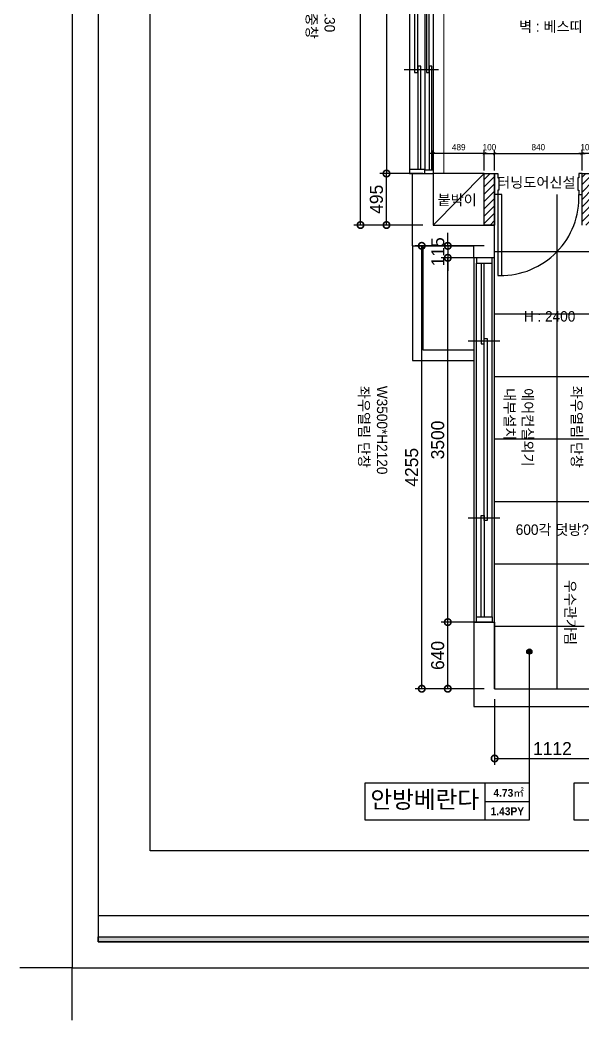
# Model space of a CAD drawing. Header units: millimetres. Extents: x 302328 to 345828, y 111587 to 154829.
# Drawn here: x 302328 to 307729, y 122618 to 132226 of the extents above; entities that cross this region are included whole.
import ezdxf
from ezdxf.enums import TextEntityAlignment as Align

# ---------------------------------------------------------------- set-up
doc = ezdxf.new("R2010")
doc.units = ezdxf.units.MM
doc.header["$LTSCALE"] = 100
doc.header["$PDMODE"] = 3
doc.linetypes.add('HID', pattern=[2.5, 1.5, -1])
doc.layers.get('DEFPOINTS').update_dxf_attribs({"color": 248})
for name, color, linetype in [('0-ELC TEXT', 7, 'Continuous'), ('03-TEXT', 3, 'Continuous'), ('03-WAL NEW', 3, 'Continuous'), ('06-FUR', 6, 'Continuous'), ('06-LIGHT', 4, 'Continuous'), ('07-DIM', 5, 'Continuous'), ('07-DIM WAL', 5, 'Continuous'), ('C-HAT', 251, 'Continuous'), ('C-WALL1', 2, 'Continuous'), ('C-WALL2', 3, 'Continuous'), ('C-WIN', 4, 'Continuous'), ('CO-DO-FR', 7, 'Continuous'), ('CO-DOOR', 8, 'Continuous'), ('F-SYM', 7, 'Continuous'), ('FORM(YOURNAME)-11', 1, 'Continuous')]:
    doc.layers.add(name, color=color, linetype=linetype)
doc.styles.add('HY 울릉도 L', font='')
doc.styles.add('HY울릉도L', font='Expo M.ttf')
doc.styles.add('YOURNAME', font='HY울릉도M.TTF')
doc.styles.add('넥슨고딕', font='NEXONLv1GothicBold.ttf')
doc.styles.add('코레일둥고', font='Korail_Round_Gothic_Medium.ttf')
doc.styles.get('HY 울릉도 L').set_extended_font_data('HY울릉도L')
doc.dimstyles.new('30', dxfattribs={"dimscale": 30, "dimtxt": 2, "dimasz": 1, "dimexe": 1, "dimexo": 1, "dimgap": 1, "dimtad": 1, "dimdec": 0, "dimrnd": 0.05, "dimdsep": 46, "dimlunit": 6, "dimtxsty": 'HY 울릉도 L', "dimblk": 'ARCHTICK', "dimcen": 2.5, "dimdle": 1, "dimclrd": 133, "dimclre": 133, "dimclrt": 30, "dimadec": 0, "dimazin": 0, "dimtfac": 1, "dimtdec": 0, "dimtix": 1, "dimtmove": 2, "dimatfit": 3, "dimldrblk": 'ARCHTICK', "dimfxl": 0, "dimlwd": -1, "dimlwe": -1, "dimarcsym": 0})
doc.dimstyles.new('50', dxfattribs={"dimscale": 50, "dimtxt": 2.5, "dimasz": 2.5, "dimexe": 1.25, "dimexo": 2, "dimtad": 1, "dimdec": 0, "dimtxsty": 'HY울릉도L', "dimblk": 'DOTSMALL', "dimcen": 2.5, "dimclrd": 1, "dimclre": 1, "dimclrt": 2, "dimadec": 0, "dimazin": 0, "dimtfac": 1, "dimtdec": 0, "dimtix": 1, "dimtmove": 0, "dimatfit": 3, "dimldrblk": 'DOTSMALL', "dimfxl": 0, "dimarcsym": 0})

# ---------------------------------------------------------------- blocks, each defined once
blk = doc.blocks.new('FORM-PLAN')
at = {"layer": 'FORM(YOURNAME)-11'}
h = blk.add_hatch(color=256, dxfattribs=at)
h.dxf.hatch_style = 1
h.paths.add_polyline_path([(-71444, 55115), (10556, 55115), (10556, 54915), (-71444, 54915)])
h.paths.add_polyline_path([(-71444, -2085), (10556, -2085), (10556, -2285), (-71444, -2285)])
at = {"layer": 'DEFPOINTS', "color": 158}
blk.add_line((1346, -1285), (-71444, -1285), dxfattribs=at)
for points in [[(-71444, -2285), (10556, -2285), (10556, 55115), (-71444, 55115)], [(-69444, 53115), (-64, 53115), (-64, 1215), (-69444, 1215)]]:
    blk.add_lwpolyline(points, close=True, dxfattribs=at)
at = {"layer": 'DEFPOINTS', "color": 1}
blk.add_lwpolyline([(-72444, -5285), (-72444, -3285), (-74444, -3285)], dxfattribs=at)
at = {"layer": 'FORM(YOURNAME)-11', "color": 250}
blk.add_lwpolyline([(-72444, -3285), (11556, -3285), (11556, 56115), (-72444, 56115)], close=True, dxfattribs=at)
at = {"layer": 'FORM(YOURNAME)-11'}
blk.add_lwpolyline([(-71444, -2085), (10556, -2085), (10556, -2285), (-71444, -2285)], close=True, dxfattribs=at)
at = {"layer": 'FORM(YOURNAME)-11', "color": 3, "style": 'YOURNAME'}
for tag, height, p in [('1', 450, (9905, 18188)), ('2', 450, (9905, 17544)), ('3', 450, (9905, 16257)), ('4', 450, (9905, 14326)), ('5', 515, (9905, 12009)), ('6', 515, (9905, 9757)), ('7', 515, (9905, 7504)), ('8', 515, (9905, 5252)), ('9', 515, (9905, 2999)), ('10', 515, (5655, 811)), ('11', 515, (9905, 747)), ('12', 515, (5655, -1441)), ('13', 515, (9905, -1441))]:
    blk.add_attdef(tag, text='', height=height, dxfattribs=at).set_placement(p, align=Align.MIDDLE_RIGHT)
blk = doc.blocks.new('*U956')
at = {"layer": 'F-SYM', "xscale": 0.2500000000000001, "yscale": 0.2500000000000001, "zscale": 0.2500000000000001}
blk.add_blockref('FORM-PLAN', (320938.8, 123939.3), dxfattribs=at)
blk = doc.blocks.new('FLOORPLAN')
at = {"layer": 'C-WALL1'}
for p, q in [((327287.6, 100594.1), (327287.6, 101289.1)), ((327487.6, 100794.1), (328076.6, 100794.1)), ((328076.6, 100594.1), (328076.6, 100794.1)), ((327287.6, 100594.1), (327876.6, 100594.1)), ((327876.6, 100479.1), (327876.6, 100594.1)), ((328076.6, 100479.1), (328076.6, 100594.1)), ((327876.6, 96979.1), (327876.6, 96169.1)), ((328076.6, 96979.1), (328076.6, 96339.1)), ((328076.6, 96339.1), (329188.6, 96339.1)), ((327876.6, 96169.1), (339782.6, 96169.1))]:
    blk.add_line(p, q, dxfattribs=at)
blk.add_lwpolyline([(327287.6, 101289.1), (327487.6, 101289.1), (327487.6, 100794.1)], dxfattribs=at)
at = {"layer": 'C-WALL2'}
for points in [[(327287.6, 100594.1), (327287.6, 99494.1), (327876.6, 99494.1)], [(327387.6, 100594.1), (327387.6, 99594.1), (327876.6, 99594.1)]]:
    blk.add_lwpolyline(points, dxfattribs=at)
at = {"layer": 'C-WIN'}
for p, q in [((327257.6, 104799.1), (327257.6, 101329.1)), ((327407.6, 104799.1), (327407.6, 101329.1)), ((327487.6, 104804.1), (327487.6, 101324.1)), ((327207.6, 102289.1), (327537.6, 102289.1)), ((327207.6, 102289.1), (327537.6, 102289.1)), ((327901.6, 97029.1), (327901.6, 100429.1)), ((328051.6, 97029.1), (328051.6, 100429.1)), ((328126.6, 99679.1), (327821.6, 99679.1)), ((328126.6, 97979.1), (327821.6, 97979.1))]:
    blk.add_line(p, q, dxfattribs=at)
for points in [[(327337.6, 103869.1), (327307.6, 103869.1), (327307.6, 102259.1), (327337.6, 102259.1)], [(327447.6, 103869.1), (327422.6, 103869.1), (327422.6, 102259.1), (327447.6, 102259.1)], [(328076.6, 96979.1), (328076.6, 100479.1), (327876.6, 100479.1), (327876.6, 96979.1)], [(327901.6, 100479.1), (327901.6, 100429.1), (328051.6, 100429.1), (328051.6, 100479.1)], [(327901.6, 96979.1), (327901.6, 97029.1), (328051.6, 97029.1), (328051.6, 96979.1)]]:
    blk.add_lwpolyline(points, close=True, dxfattribs=at)
for points in [[(327367.6, 101329.1), (327367.6, 102319.1), (327337.6, 102319.1), (327337.6, 101329.1)], [(327472.6, 101324.1), (327472.6, 102319.1), (327447.6, 102319.1), (327447.6, 101324.1)], [(327407.6, 101289.1), (327407.6, 101329.1), (327257.6, 101329.1), (327257.6, 101289.1), (327317.6, 101289.1)], [(327407.6, 101324.1), (327487.6, 101324.1), (327487.6, 101289.1)], [(327946.6, 100429.1), (327946.6, 99654.1), (327976.6, 99654.1), (327976.6, 100429.1)], [(327976.6, 97954.1), (327976.6, 99704.1), (328006.6, 99704.1), (328006.6, 97954.1), (327976.6, 97954.1)], [(327946.6, 97029.1), (327946.6, 98004.1), (327976.6, 98004.1), (327976.6, 97029.1)]]:
    blk.add_lwpolyline(points, dxfattribs=at)
blk = doc.blocks.new('_DOTSMALL')
at = {"color": 0, "linetype": 'ByBlock', "const_width": 0.5}
blk.add_lwpolyline([(-0.0625, 0, 1), (0.0625, 0, 1)], format="xyb", close=True, dxfattribs=at)
blk = doc.blocks.new('*D746')
at = {"layer": '07-DIM', "color": 1, "lineweight": -2}
for p, q in [((306889.3, 125700.6), (306889.3, 125068.1)), ((308001.3, 125700.6), (308001.3, 125068.1)), ((306889.3, 125130.6), (308001.3, 125130.6))]:
    blk.add_line(p, q, dxfattribs=at)
at = {"layer": 'DEFPOINTS', "color": 0}
for p in [(306889.3, 125800.6), (308001.3, 125800.6), (308001.3, 125130.6)]:
    blk.add_point(p, dxfattribs=at)
at = {"layer": '07-DIM', "color": 1, "lineweight": -2, "xscale": 125, "yscale": 125, "zscale": 125, "rotation": 180}
blk.add_blockref('_DOTSMALL', (306889.3, 125130.6), dxfattribs=at)
at = {"layer": '07-DIM', "color": 1, "lineweight": -2, "xscale": 125, "yscale": 125, "zscale": 125}
blk.add_blockref('_DOTSMALL', (308001.3, 125130.6), dxfattribs=at)
at = {"layer": '07-DIM', "color": 2, "insert": (307445.3, 125225.9), "char_height": 125, "attachment_point": 5, "style": 'HY울릉도L'}
blk.add_mtext('1112', dxfattribs=at)
blk = doc.blocks.new('*D706')
at = {"layer": '07-DIM', "color": 1, "lineweight": -2}
for p, q in [((306789.3, 130055.6), (306126.8, 130055.6)), ((306189.3, 125800.6), (306189.3, 130055.6)), ((306789.3, 125800.6), (306126.8, 125800.6))]:
    blk.add_line(p, q, dxfattribs=at)
at = {"layer": 'DEFPOINTS', "color": 0}
for p in [(306189.3, 130055.6), (306889.3, 130055.6), (306889.3, 125800.6)]:
    blk.add_point(p, dxfattribs=at)
at = {"layer": '07-DIM', "color": 1, "lineweight": -2, "xscale": 125, "yscale": 125, "zscale": 125}
for p, rotation in [((306189.3, 130055.6), 90), ((306189.3, 125800.6), 270)]:
    blk.add_blockref('_DOTSMALL', p, dxfattribs=dict(at, rotation=rotation))
at = {"layer": '07-DIM', "color": 2, "insert": (306092.4, 127928.1), "char_height": 125, "attachment_point": 5, "rotation": 90, "style": 'HY울릉도L'}
blk.add_mtext('4255', dxfattribs=at)
blk = doc.blocks.new('*D747')
at = {"layer": '07-DIM', "color": 1, "lineweight": -2}
for p, q in [((306789.3, 126440.6), (306376.8, 126440.6)), ((306439.3, 125800.6), (306439.3, 126440.6)), ((306789.3, 125800.6), (306376.8, 125800.6))]:
    blk.add_line(p, q, dxfattribs=at)
at = {"layer": 'DEFPOINTS', "color": 0}
for p in [(306439.3, 126440.6), (306889.3, 126440.6), (306889.3, 125800.6)]:
    blk.add_point(p, dxfattribs=at)
at = {"layer": '07-DIM', "color": 1, "lineweight": -2, "xscale": 125, "yscale": 125, "zscale": 125}
for p, rotation in [((306439.3, 126440.6), 90), ((306439.3, 125800.6), 270)]:
    blk.add_blockref('_DOTSMALL', p, dxfattribs=dict(at, rotation=rotation))
at = {"layer": '07-DIM', "color": 2, "insert": (306342.4, 126120.6), "char_height": 125, "attachment_point": 5, "rotation": 90, "style": 'HY울릉도L'}
blk.add_mtext('640', dxfattribs=at)
blk = doc.blocks.new('*D748')
at = {"layer": '07-DIM', "color": 1, "lineweight": -2}
for p, q in [((306789.3, 129940.6), (306376.8, 129940.6)), ((306439.3, 126440.6), (306439.3, 129940.6)), ((306789.3, 126440.6), (306376.8, 126440.6))]:
    blk.add_line(p, q, dxfattribs=at)
at = {"layer": 'DEFPOINTS', "color": 0}
for p in [(306439.3, 129940.6), (306889.3, 129940.6), (306889.3, 126440.6)]:
    blk.add_point(p, dxfattribs=at)
at = {"layer": '07-DIM', "color": 1, "lineweight": -2, "xscale": 125, "yscale": 125, "zscale": 125}
for p, rotation in [((306439.3, 129940.6), 90), ((306439.3, 126440.6), 270)]:
    blk.add_blockref('_DOTSMALL', p, dxfattribs=dict(at, rotation=rotation))
at = {"layer": '07-DIM', "color": 2, "insert": (306342.4, 128190.6), "char_height": 125, "attachment_point": 5, "rotation": 90, "style": 'HY울릉도L'}
blk.add_mtext('3500', dxfattribs=at)
blk = doc.blocks.new('*D707')
at = {"layer": '07-DIM', "color": 1, "lineweight": -2}
for p, q in [((306439.3, 130055.6), (306439.3, 130180.6)), ((306789.3, 130055.6), (306376.8, 130055.6)), ((306439.3, 130055.6), (306439.3, 129940.6)), ((306789.3, 129940.6), (306376.8, 129940.6)), ((306439.3, 129940.6), (306439.3, 129815.6))]:
    blk.add_line(p, q, dxfattribs=at)
at = {"layer": 'DEFPOINTS', "color": 0}
for p in [(306889.3, 130055.6), (306439.3, 129940.6), (306889.3, 129940.6)]:
    blk.add_point(p, dxfattribs=at)
at = {"layer": '07-DIM', "color": 1, "lineweight": -2, "xscale": 125, "yscale": 125, "zscale": 125}
for p, rotation in [((306439.3, 130055.6), 270), ((306439.3, 129940.6), 90)]:
    blk.add_blockref('_DOTSMALL', p, dxfattribs=dict(at, rotation=rotation))
at = {"layer": '07-DIM', "color": 2, "insert": (306344, 129998.1), "char_height": 125, "attachment_point": 5, "rotation": 90, "style": 'HY울릉도L'}
blk.add_mtext('115', dxfattribs=at)
blk = doc.blocks.new('*D749')
at = {"layer": '07-DIM', "color": 1, "lineweight": -2}
for p, q in [((306200.3, 134810.6), (305537.8, 134810.6)), ((305600.3, 130255.6), (305600.3, 134810.6)), ((306200.3, 130255.6), (305537.8, 130255.6))]:
    blk.add_line(p, q, dxfattribs=at)
at = {"layer": 'DEFPOINTS', "color": 0}
for p in [(305600.3, 134810.6), (306300.3, 134810.6), (306300.3, 130255.6)]:
    blk.add_point(p, dxfattribs=at)
at = {"layer": '07-DIM', "color": 1, "lineweight": -2, "xscale": 125, "yscale": 125, "zscale": 125}
for p, rotation in [((305600.3, 134810.6), 90), ((305600.3, 130255.6), 270)]:
    blk.add_blockref('_DOTSMALL', p, dxfattribs=dict(at, rotation=rotation))
at = {"layer": '07-DIM', "color": 2, "insert": (305505, 132533.1), "char_height": 125, "attachment_point": 5, "rotation": 90, "style": 'HY울릉도L'}
blk.add_mtext('4555', dxfattribs=at)
blk = doc.blocks.new('*D751')
at = {"layer": '07-DIM', "color": 1, "lineweight": -2}
for p, q in [((306200.3, 134300.6), (305787.8, 134300.6)), ((305850.3, 134300.6), (305850.3, 130750.6)), ((306200.3, 130750.6), (305787.8, 130750.6))]:
    blk.add_line(p, q, dxfattribs=at)
at = {"layer": 'DEFPOINTS', "color": 0}
for p in [(306300.3, 134300.6), (305850.3, 130750.6), (306300.3, 130750.6)]:
    blk.add_point(p, dxfattribs=at)
at = {"layer": '07-DIM', "color": 1, "lineweight": -2, "xscale": 125, "yscale": 125, "zscale": 125}
for p, rotation in [((305850.3, 134300.6), 90), ((305850.3, 130750.6), 270)]:
    blk.add_blockref('_DOTSMALL', p, dxfattribs=dict(at, rotation=rotation))
at = {"layer": '07-DIM', "color": 2, "insert": (305753.4, 132525.6), "char_height": 125, "attachment_point": 5, "rotation": 90, "style": 'HY울릉도L'}
blk.add_mtext('3550', dxfattribs=at)
blk = doc.blocks.new('*D741')
at = {"layer": '07-DIM', "color": 1, "lineweight": -2}
for p, q in [((306200.3, 130750.6), (305787.8, 130750.6)), ((305850.3, 130255.6), (305850.3, 130750.6)), ((306200.3, 130255.6), (305787.8, 130255.6))]:
    blk.add_line(p, q, dxfattribs=at)
at = {"layer": 'DEFPOINTS', "color": 0}
for p in [(305850.3, 130750.6), (306300.3, 130750.6), (306300.3, 130255.6)]:
    blk.add_point(p, dxfattribs=at)
at = {"layer": '07-DIM', "color": 1, "lineweight": -2, "xscale": 125, "yscale": 125, "zscale": 125}
for p, rotation in [((305850.3, 130750.6), 90), ((305850.3, 130255.6), 270)]:
    blk.add_blockref('_DOTSMALL', p, dxfattribs=dict(at, rotation=rotation))
at = {"layer": '07-DIM', "color": 2, "insert": (305753.6, 130503.1), "char_height": 125, "attachment_point": 5, "rotation": 90, "style": 'HY울릉도L'}
blk.add_mtext('495', dxfattribs=at)
blk = doc.blocks.new('_ArchTick')
at = {"color": 0, "linetype": 'ByBlock', "const_width": 0.15}
blk.add_lwpolyline([(-0.5, -0.5), (0.5, 0.5)], dxfattribs=at)
blk = doc.blocks.new('*D722')
at = {"layer": '07-DIM WAL', "color": 133}
for p, q in [((306300.3, 130780.6), (306300.3, 130971.9)), ((306789.3, 130780.6), (306789.3, 130971.9)), ((306819.3, 130941.9), (306270.3, 130941.9))]:
    blk.add_line(p, q, dxfattribs=at)
at = {"layer": 'DEFPOINTS', "color": 0}
for p in [(306300.3, 130941.9), (306300.3, 130750.6), (306789.3, 130750.6)]:
    blk.add_point(p, dxfattribs=at)
at = {"layer": '07-DIM WAL', "color": 133, "xscale": 30, "yscale": 30, "zscale": 30, "rotation": 180}
blk.add_blockref('_ArchTick', (306300.3, 130941.9), dxfattribs=at)
at = {"layer": '07-DIM WAL', "color": 133, "xscale": 30, "yscale": 30, "zscale": 30}
blk.add_blockref('_ArchTick', (306789.3, 130941.9), dxfattribs=at)
at = {"layer": '07-DIM WAL', "color": 30, "insert": (306544.8, 131003.2), "char_height": 60, "attachment_point": 5, "style": 'HY 울릉도 L'}
blk.add_mtext('489', dxfattribs=at)
blk = doc.blocks.new('*D723')
at = {"layer": '07-DIM WAL', "color": 133}
for p, q in [((306789.3, 130780.6), (306789.3, 130971.9)), ((306889.3, 130780.6), (306889.3, 130971.9)), ((306789.3, 130941.9), (306759.3, 130941.9)), ((306789.3, 130941.9), (306889.3, 130941.9)), ((306889.3, 130941.9), (306919.3, 130941.9))]:
    blk.add_line(p, q, dxfattribs=at)
at = {"layer": 'DEFPOINTS', "color": 0}
for p in [(306889.3, 130941.9), (306789.3, 130750.6), (306889.3, 130750.6)]:
    blk.add_point(p, dxfattribs=at)
at = {"layer": '07-DIM WAL', "color": 133, "xscale": 30, "yscale": 30, "zscale": 30}
blk.add_blockref('_ArchTick', (306789.3, 130941.9), dxfattribs=at)
at = {"layer": '07-DIM WAL', "color": 133, "xscale": 30, "yscale": 30, "zscale": 30, "rotation": 180}
blk.add_blockref('_ArchTick', (306889.3, 130941.9), dxfattribs=at)
at = {"layer": '07-DIM WAL', "color": 30, "insert": (306839.3, 131003.1), "char_height": 60, "attachment_point": 5, "style": 'HY 울릉도 L'}
blk.add_mtext('100', dxfattribs=at)
blk = doc.blocks.new('*D724')
at = {"layer": '07-DIM WAL', "color": 133}
for p, q in [((306889.3, 130780.6), (306889.3, 130971.9)), ((307729.3, 130780.6), (307729.3, 130971.9)), ((306859.3, 130941.9), (307759.3, 130941.9))]:
    blk.add_line(p, q, dxfattribs=at)
at = {"layer": 'DEFPOINTS', "color": 0}
for p in [(307729.3, 130941.9), (306889.3, 130750.6), (307729.3, 130750.6)]:
    blk.add_point(p, dxfattribs=at)
at = {"layer": '07-DIM WAL', "color": 133, "xscale": 30, "yscale": 30, "zscale": 30, "rotation": 180}
blk.add_blockref('_ArchTick', (306889.3, 130941.9), dxfattribs=at)
at = {"layer": '07-DIM WAL', "color": 133, "xscale": 30, "yscale": 30, "zscale": 30}
blk.add_blockref('_ArchTick', (307729.3, 130941.9), dxfattribs=at)
at = {"layer": '07-DIM WAL', "color": 30, "insert": (307309.3, 131003.2), "char_height": 60, "attachment_point": 5, "style": 'HY 울릉도 L'}
blk.add_mtext('840', dxfattribs=at)
blk = doc.blocks.new('*D725')
at = {"layer": '07-DIM WAL', "color": 133}
for p, q in [((307729.3, 130780.6), (307729.3, 130971.9)), ((307829.3, 130780.6), (307829.3, 130971.9)), ((307729.3, 130941.9), (307699.3, 130941.9)), ((307829.3, 130941.9), (307729.3, 130941.9)), ((307829.3, 130941.9), (307859.3, 130941.9))]:
    blk.add_line(p, q, dxfattribs=at)
at = {"layer": 'DEFPOINTS', "color": 0}
for p in [(307729.3, 130941.9), (307729.3, 130750.6), (307829.3, 130750.6)]:
    blk.add_point(p, dxfattribs=at)
at = {"layer": '07-DIM WAL', "color": 133, "xscale": 30, "yscale": 30, "zscale": 30}
blk.add_blockref('_ArchTick', (307729.3, 130941.9), dxfattribs=at)
at = {"layer": '07-DIM WAL', "color": 133, "xscale": 30, "yscale": 30, "zscale": 30, "rotation": 180}
blk.add_blockref('_ArchTick', (307829.3, 130941.9), dxfattribs=at)
at = {"layer": '07-DIM WAL', "color": 30, "insert": (307779.3, 131003.1), "char_height": 60, "attachment_point": 5, "style": 'HY 울릉도 L'}
blk.add_mtext('100', dxfattribs=at)

msp = doc.modelspace()

# ---------------------------------------------------------------- hatches: boundary and pattern name
at = {"layer": '0-ELC TEXT'}
h = msp.add_hatch(color=256, dxfattribs=at)
h.dxf.hatch_style = 1
edge = h.paths.add_edge_path()
edge.add_arc((307223.4, 126157.5), 25, 180, 540, ccw=False)
at = {"layer": '03-WAL NEW'}
h = msp.add_hatch(dxfattribs=at)
h.set_pattern_fill('_USER', color=256, scale=50, angle=45, pattern_type=0)
h.set_pattern_definition([(45, (0, -16360.403), (-35.355339, 35.355339), [])])
h.paths.add_polyline_path([(308787.3, 130405.6), (308029.3, 130405.6, -0.414214), (307829.3, 130605.6), (307829.3, 130750.6), (307729.3, 130750.6), (307729.3, 130255.6), (312019.3, 130255.6), (312019.3, 130405.6), (309787.3, 130405.6), (309787.3, 130305.6), (308787.3, 130305.6)])
h.paths.add_polyline_path([(306889.3, 130750.6), (306789.3, 130750.6), (306789.3, 130255.6), (306889.3, 130255.6)])
at = {"layer": 'C-HAT'}
h = msp.add_hatch(dxfattribs=at)
h.set_pattern_fill('_USER', color=256, scale=600, double=1, pattern_type=0)
h.set_pattern_definition([(0, (306889.3, 125800.6), (0, 600), []), (90, (306889.3, 125800.6), (-600, 4e-14), [])])
h.paths.add_polyline_path([(308001.3, 130055.6), (307729.3, 130055.6), (307729.3, 130550.6), (306889.3, 130550.6), (306889.3, 125800.6), (307751.3, 125800.6), (307751.3, 126900.6), (308001.3, 126900.6)])

# ---------------------------------------------------------------- linework, layer by layer
at = {"layer": '0-ELC TEXT'}
for p, q in [((306798.7, 124540.9), (306798.7, 124894.7)), ((306798.7, 124717.8), (307223.4, 124717.8))]:
    msp.add_line(p, q, dxfattribs=at)
msp.add_lwpolyline([(307223.4, 124894.7), (307223.4, 126157.5)], dxfattribs=at)
for points in [[(305641.5, 124540.9), (307223.4, 124540.9), (307223.4, 124894.7), (305641.5, 124894.7)], [(307652.2, 124540.9), (309134.1, 124540.9), (309134.1, 124894.7), (307652.2, 124894.7)]]:
    msp.add_lwpolyline(points, close=True, dxfattribs=at)
msp.add_circle((307223.4, 126157.5), 25, dxfattribs=at)
at = {"layer": '03-WAL NEW'}
msp.add_lwpolyline([(306889.3, 130750.6), (306889.3, 130255.6), (306789.3, 130255.6), (306789.3, 130750.6), (306889.3, 130750.6)], dxfattribs=at)
msp.add_lwpolyline([(307729.3, 130255.6), (307729.3, 130750.6), (307829.3, 130750.6), (307829.3, 130605.6, 0.414214), (308029.3, 130405.6), (312019.3, 130405.6)], format="xyb", dxfattribs=at)
at = {"layer": '06-FUR'}
msp.add_line((306789.3, 130750.6), (306300.3, 130255.6), dxfattribs=at)
msp.add_lwpolyline([(306300.3, 130255.6), (306789.3, 130255.6), (306789.3, 130750.6), (306300.3, 130750.6)], close=True, dxfattribs=at)
at = {"layer": '06-LIGHT', "color": 10, "linetype": 'HID', "const_width": 10}
msp.add_lwpolyline([(306400.3, 134810.6), (306400.3, 130750.6)], dxfattribs=at)
at = {"layer": 'CO-DO-FR'}
for points in [[(306889.3, 130550.6), (306889.3, 130750.6), (306919.3, 130750.6), (306919.3, 130710.6), (306929.3, 130710.6), (306929.3, 130590.6), (306919.3, 130590.6), (306919.3, 130550.6), (306889.3, 130550.6)], [(307729.3, 130550.6), (307729.3, 130750.6), (307699.3, 130750.6), (307699.3, 130710.6), (307689.3, 130710.6), (307689.3, 130590.6), (307699.3, 130590.6), (307699.3, 130550.6), (307729.3, 130550.6)]]:
    msp.add_lwpolyline(points, close=True, dxfattribs=at)
at = {"layer": 'CO-DOOR'}
msp.add_lwpolyline([(306959.3, 129770.6), (306959.3, 130550.6), (306919.3, 130550.6), (306919.3, 129770.6)], close=True, dxfattribs=at)
msp.add_arc((306949.3, 130521.1), 750.6, 269.23662, 2.25149, dxfattribs=at)

# ---------------------------------------------------------------- block references
msp.add_blockref('FLOORPLAN', (-21187.3, 29461.5))
at = {"layer": '07-DIM WAL'}
msp.add_blockref('*U956', (0, 0), dxfattribs=at)

# ---------------------------------------------------------------- texts
at = {"layer": '0-ELC TEXT', "style": '코레일둥고'}
for s, p in [('좌우열림 이중창', (305081.5, 132958.8)), ('W2550*H2130', (305254.5, 132958.8)), ('좌우열림 단창', (305585.3, 128710.7)), ('W3500*H2120', (305758.3, 128710.7)), ('내부설치', (306983.8, 128688.6)), ('에어컨실외기', (307158.2, 128688.6)), ('좌우열림 단창', (307629, 128710.7)), ('우수관가림', (307567.1, 126847.2))]:
    msp.add_text(s, height=100, rotation=270, dxfattribs=at).set_placement(p)
for s, p in [('벽 : 베스띠', (307124.1, 132112.6)), ('터닝도어신설', (306914.4, 130615)), ('붙박이', (306341.1, 130446.9)), ('H : 2400', (307170.5, 129328.4)), ('600각 덧방?', (307092.6, 127279))]:
    msp.add_text(s, height=100, dxfattribs=at).set_placement(p)
at = {"layer": '03-TEXT'}
for s, height, style, p in [('안방베란다', 166.67, '코레일둥고', (306217.8, 124653.9)), ('4.73㎡', 75, '넥슨고딕', (307024.4, 124762.9)), ('1.43PY', 75, '넥슨고딕', (307011.6, 124586))]:
    msp.add_text(s, height=height, dxfattribs=dict(at, style=style)).set_placement(p, align=Align.CENTER)

# ---------------------------------------------------------------- dimensions: what is measured, and where the dimension line sits
at = {"layer": '07-DIM'}
for base, p1, p2, picture, middle in [((305600.3, 134810.6), (306300.3, 130255.6), (306300.3, 134810.6), '*D749', (305505, 132533.1)), ((305850.3, 130750.6), (306300.3, 134300.6), (306300.3, 130750.6), '*D751', (305753.4, 132525.6)), ((305850.3, 130750.6), (306300.3, 130255.6), (306300.3, 130750.6), '*D741', (305753.6, 130503.1)), ((306439.3, 129940.6), (306889.3, 130055.6), (306889.3, 129940.6), '*D707', (306344, 129998.1)), ((306189.3, 130055.6), (306889.3, 125800.6), (306889.3, 130055.6), '*D706', (306092.4, 127928.1)), ((306439.3, 129940.6), (306889.3, 126440.6), (306889.3, 129940.6), '*D748', (306342.4, 128190.6)), ((306439.3, 126440.6), (306889.3, 125800.6), (306889.3, 126440.6), '*D747', (306342.4, 126120.6))]:
    dim = msp.add_linear_dim(base=base, p1=p1, p2=p2, angle=90, dimstyle='50', dxfattribs=at)
    dim.commit()
    dim.dimension.update_dxf_attribs({"geometry": picture, "text_midpoint": middle})
dim = msp.add_linear_dim(base=(308001.3, 125130.6), p1=(306889.3, 125800.6), p2=(308001.3, 125800.6), dimstyle='50', dxfattribs=at)
dim.commit()
dim.dimension.update_dxf_attribs({"geometry": '*D746', "text_midpoint": (307445.3, 125225.9)})
at = {"layer": '07-DIM WAL'}
for base, p1, p2, picture, middle in [((306300.3, 130941.9), (306789.3, 130750.6), (306300.3, 130750.6), '*D722', (306544.8, 131003.2)), ((306889.3, 130941.9), (306789.3, 130750.6), (306889.3, 130750.6), '*D723', (306839.3, 131003.1)), ((307729.3, 130941.9), (306889.3, 130750.6), (307729.3, 130750.6), '*D724', (307309.3, 131003.2)), ((307729.3, 130941.9), (307829.3, 130750.6), (307729.3, 130750.6), '*D725', (307779.3, 131003.1))]:
    dim = msp.add_linear_dim(base=base, p1=p1, p2=p2, dimstyle='30', dxfattribs=at)
    dim.commit()
    dim.dimension.update_dxf_attribs({"geometry": picture, "text_midpoint": middle})

doc.saveas('drawing.dxf')
